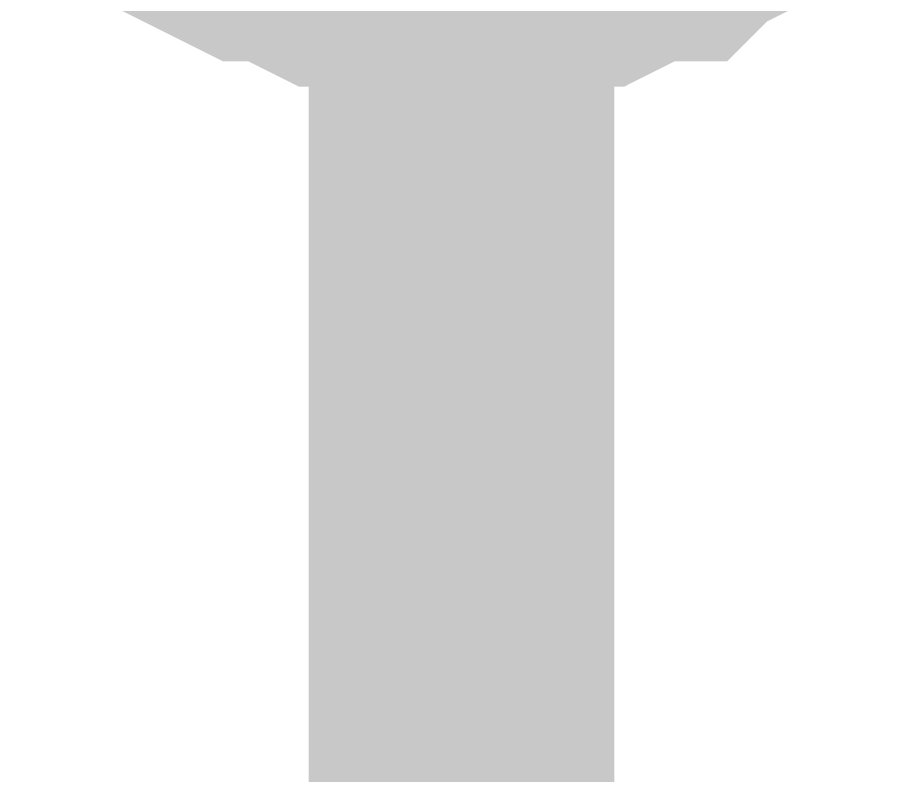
# Model space of a CAD drawing. Header units: inches. Extents: x 0 to 569, y 0 to 432.
# Drawn here: x 22.435 to 23.305, y 166.309 to 167.052 of the extents above; entities that cross this region are included whole.
import ezdxf

# ---------------------------------------------------------------- set-up
doc = ezdxf.new("R2010")
doc.units = ezdxf.units.IN
doc.layers.add('Sheet', color=255, linetype='Continuous')

msp = doc.modelspace()

# ---------------------------------------------------------------- linework, layer by layer
at = {"layer": 'Sheet'}
for points in [[(22.86992, 172.71504, 0.29972, 0.29972, 0), (22.86992, 167.63008, 0.29972, 0.29972, 0), (22.86992, 162.55752, 0.29972, 0.29972, 0), (22.86992, 157.47256, 0.29972, 0.29972, 0)], [(22.86992, 167.12158, 0.29972, 0.29972, 0), (22.84512, 167.12158, 0.29972, 0.29972, 0), (22.82031, 167.12158, 0.29972, 0.29972, 0), (22.79551, 167.12158, 0.29972, 0.29972, 0), (22.7707, 167.13398, 0.29972, 0.29972, 0), (22.7459, 167.13398, 0.29972, 0.29972, 0), (22.72109, 167.14639, 0.29972, 0.29972, 0), (22.69629, 167.15879, 0.29972, 0.29972, 0), (22.67148, 167.15879, 0.29972, 0.29972, 0), (22.64668, 167.17119, 0.29972, 0.29972, 0), (22.62187, 167.18359, 0.29972, 0.29972, 0), (22.60947, 167.196, 0.29972, 0.29972, 0), (22.58467, 167.2084, 0.29972, 0.29972, 0)], [(22.86992, 167.12158, 0.29972, 0.29972, 0), (22.84512, 167.12158, 0.29972, 0.29972, 0), (22.82031, 167.12158, 0.29972, 0.29972, 0), (22.79551, 167.12158, 0.29972, 0.29972, 0), (22.7707, 167.13398, 0.29972, 0.29972, 0), (22.7459, 167.13398, 0.29972, 0.29972, 0), (22.72109, 167.14639, 0.29972, 0.29972, 0), (22.69629, 167.15879, 0.29972, 0.29972, 0), (22.67148, 167.15879, 0.29972, 0.29972, 0), (22.64668, 167.17119, 0.29972, 0.29972, 0), (22.62187, 167.18359, 0.29972, 0.29972, 0), (22.60947, 167.196, 0.29972, 0.29972, 0), (22.58467, 167.2084, 0.29972, 0.29972, 0)], [(22.86992, 167.12158, 0.29972, 0.29972, 0), (22.84512, 167.12158, 0.29972, 0.29972, 0), (22.82031, 167.12158, 0.29972, 0.29972, 0), (22.79551, 167.12158, 0.29972, 0.29972, 0), (22.7707, 167.13398, 0.29972, 0.29972, 0), (22.7459, 167.13398, 0.29972, 0.29972, 0), (22.72109, 167.14639, 0.29972, 0.29972, 0), (22.69629, 167.15879, 0.29972, 0.29972, 0), (22.67148, 167.15879, 0.29972, 0.29972, 0), (22.64668, 167.17119, 0.29972, 0.29972, 0), (22.62187, 167.18359, 0.29972, 0.29972, 0), (22.60947, 167.196, 0.29972, 0.29972, 0), (22.58467, 167.2084, 0.29972, 0.29972, 0)], [(22.86992, 167.12158, 0.29972, 0.29972, 0), (22.84512, 167.12158, 0.29972, 0.29972, 0), (22.82031, 167.12158, 0.29972, 0.29972, 0), (22.79551, 167.12158, 0.29972, 0.29972, 0), (22.7707, 167.13398, 0.29972, 0.29972, 0), (22.7459, 167.13398, 0.29972, 0.29972, 0), (22.72109, 167.14639, 0.29972, 0.29972, 0), (22.69629, 167.15879, 0.29972, 0.29972, 0), (22.67148, 167.15879, 0.29972, 0.29972, 0), (22.64668, 167.17119, 0.29972, 0.29972, 0), (22.62187, 167.18359, 0.29972, 0.29972, 0), (22.60947, 167.196, 0.29972, 0.29972, 0), (22.58467, 167.2084, 0.29972, 0.29972, 0)], [(22.86992, 167.12158, 0.29972, 0.29972, 0), (22.84512, 167.12158, 0.29972, 0.29972, 0), (22.82031, 167.12158, 0.29972, 0.29972, 0), (22.79551, 167.12158, 0.29972, 0.29972, 0), (22.7707, 167.13398, 0.29972, 0.29972, 0), (22.7459, 167.13398, 0.29972, 0.29972, 0), (22.72109, 167.14639, 0.29972, 0.29972, 0), (22.69629, 167.15879, 0.29972, 0.29972, 0), (22.67148, 167.15879, 0.29972, 0.29972, 0), (22.64668, 167.17119, 0.29972, 0.29972, 0), (22.62187, 167.18359, 0.29972, 0.29972, 0), (22.60947, 167.196, 0.29972, 0.29972, 0), (22.58467, 167.2084, 0.29972, 0.29972, 0)], [(23.15518, 167.2084, 0.29972, 0.29972, 0), (23.13037, 167.196, 0.29972, 0.29972, 0), (23.10557, 167.18359, 0.29972, 0.29972, 0), (23.08076, 167.17119, 0.29972, 0.29972, 0), (23.06836, 167.15879, 0.29972, 0.29972, 0), (23.04355, 167.15879, 0.29972, 0.29972, 0), (23.01875, 167.14639, 0.29972, 0.29972, 0), (22.99395, 167.13398, 0.29972, 0.29972, 0), (22.96914, 167.13398, 0.29972, 0.29972, 0), (22.94434, 167.12158, 0.29972, 0.29972, 0), (22.91953, 167.12158, 0.29972, 0.29972, 0), (22.89473, 167.12158, 0.29972, 0.29972, 0), (22.86992, 167.12158, 0.29972, 0.29972, 0)], [(23.15518, 167.2084, 0.29972, 0.29972, 0), (23.13037, 167.196, 0.29972, 0.29972, 0), (23.10557, 167.18359, 0.29972, 0.29972, 0), (23.08076, 167.17119, 0.29972, 0.29972, 0), (23.06836, 167.15879, 0.29972, 0.29972, 0), (23.04355, 167.15879, 0.29972, 0.29972, 0), (23.01875, 167.14639, 0.29972, 0.29972, 0), (22.99395, 167.13398, 0.29972, 0.29972, 0), (22.96914, 167.13398, 0.29972, 0.29972, 0), (22.94434, 167.12158, 0.29972, 0.29972, 0), (22.91953, 167.12158, 0.29972, 0.29972, 0), (22.89473, 167.12158, 0.29972, 0.29972, 0), (22.86992, 167.12158, 0.29972, 0.29972, 0)], [(23.15518, 167.2084, 0.29972, 0.29972, 0), (23.13037, 167.196, 0.29972, 0.29972, 0), (23.10557, 167.18359, 0.29972, 0.29972, 0), (23.08076, 167.17119, 0.29972, 0.29972, 0), (23.06836, 167.15879, 0.29972, 0.29972, 0), (23.04355, 167.15879, 0.29972, 0.29972, 0), (23.01875, 167.14639, 0.29972, 0.29972, 0), (22.99395, 167.13398, 0.29972, 0.29972, 0), (22.96914, 167.13398, 0.29972, 0.29972, 0), (22.94434, 167.12158, 0.29972, 0.29972, 0), (22.91953, 167.12158, 0.29972, 0.29972, 0), (22.89473, 167.12158, 0.29972, 0.29972, 0), (22.86992, 167.12158, 0.29972, 0.29972, 0)], [(23.15518, 167.2084, 0.29972, 0.29972, 0), (23.13037, 167.196, 0.29972, 0.29972, 0), (23.10557, 167.18359, 0.29972, 0.29972, 0), (23.08076, 167.17119, 0.29972, 0.29972, 0), (23.06836, 167.15879, 0.29972, 0.29972, 0), (23.04355, 167.15879, 0.29972, 0.29972, 0), (23.01875, 167.14639, 0.29972, 0.29972, 0), (22.99395, 167.13398, 0.29972, 0.29972, 0), (22.96914, 167.13398, 0.29972, 0.29972, 0), (22.94434, 167.12158, 0.29972, 0.29972, 0), (22.91953, 167.12158, 0.29972, 0.29972, 0), (22.89473, 167.12158, 0.29972, 0.29972, 0), (22.86992, 167.12158, 0.29972, 0.29972, 0)], [(23.15518, 167.2084, 0.29972, 0.29972, 0), (23.13037, 167.196, 0.29972, 0.29972, 0), (23.10557, 167.18359, 0.29972, 0.29972, 0), (23.08076, 167.17119, 0.29972, 0.29972, 0), (23.06836, 167.15879, 0.29972, 0.29972, 0), (23.04355, 167.15879, 0.29972, 0.29972, 0), (23.01875, 167.14639, 0.29972, 0.29972, 0), (22.99395, 167.13398, 0.29972, 0.29972, 0), (22.96914, 167.13398, 0.29972, 0.29972, 0), (22.94434, 167.12158, 0.29972, 0.29972, 0), (22.91953, 167.12158, 0.29972, 0.29972, 0), (22.89473, 167.12158, 0.29972, 0.29972, 0), (22.86992, 167.12158, 0.29972, 0.29972, 0)]]:
    msp.add_lwpolyline(points, format="xyseb", dxfattribs=at)

doc.saveas('drawing.dxf')
